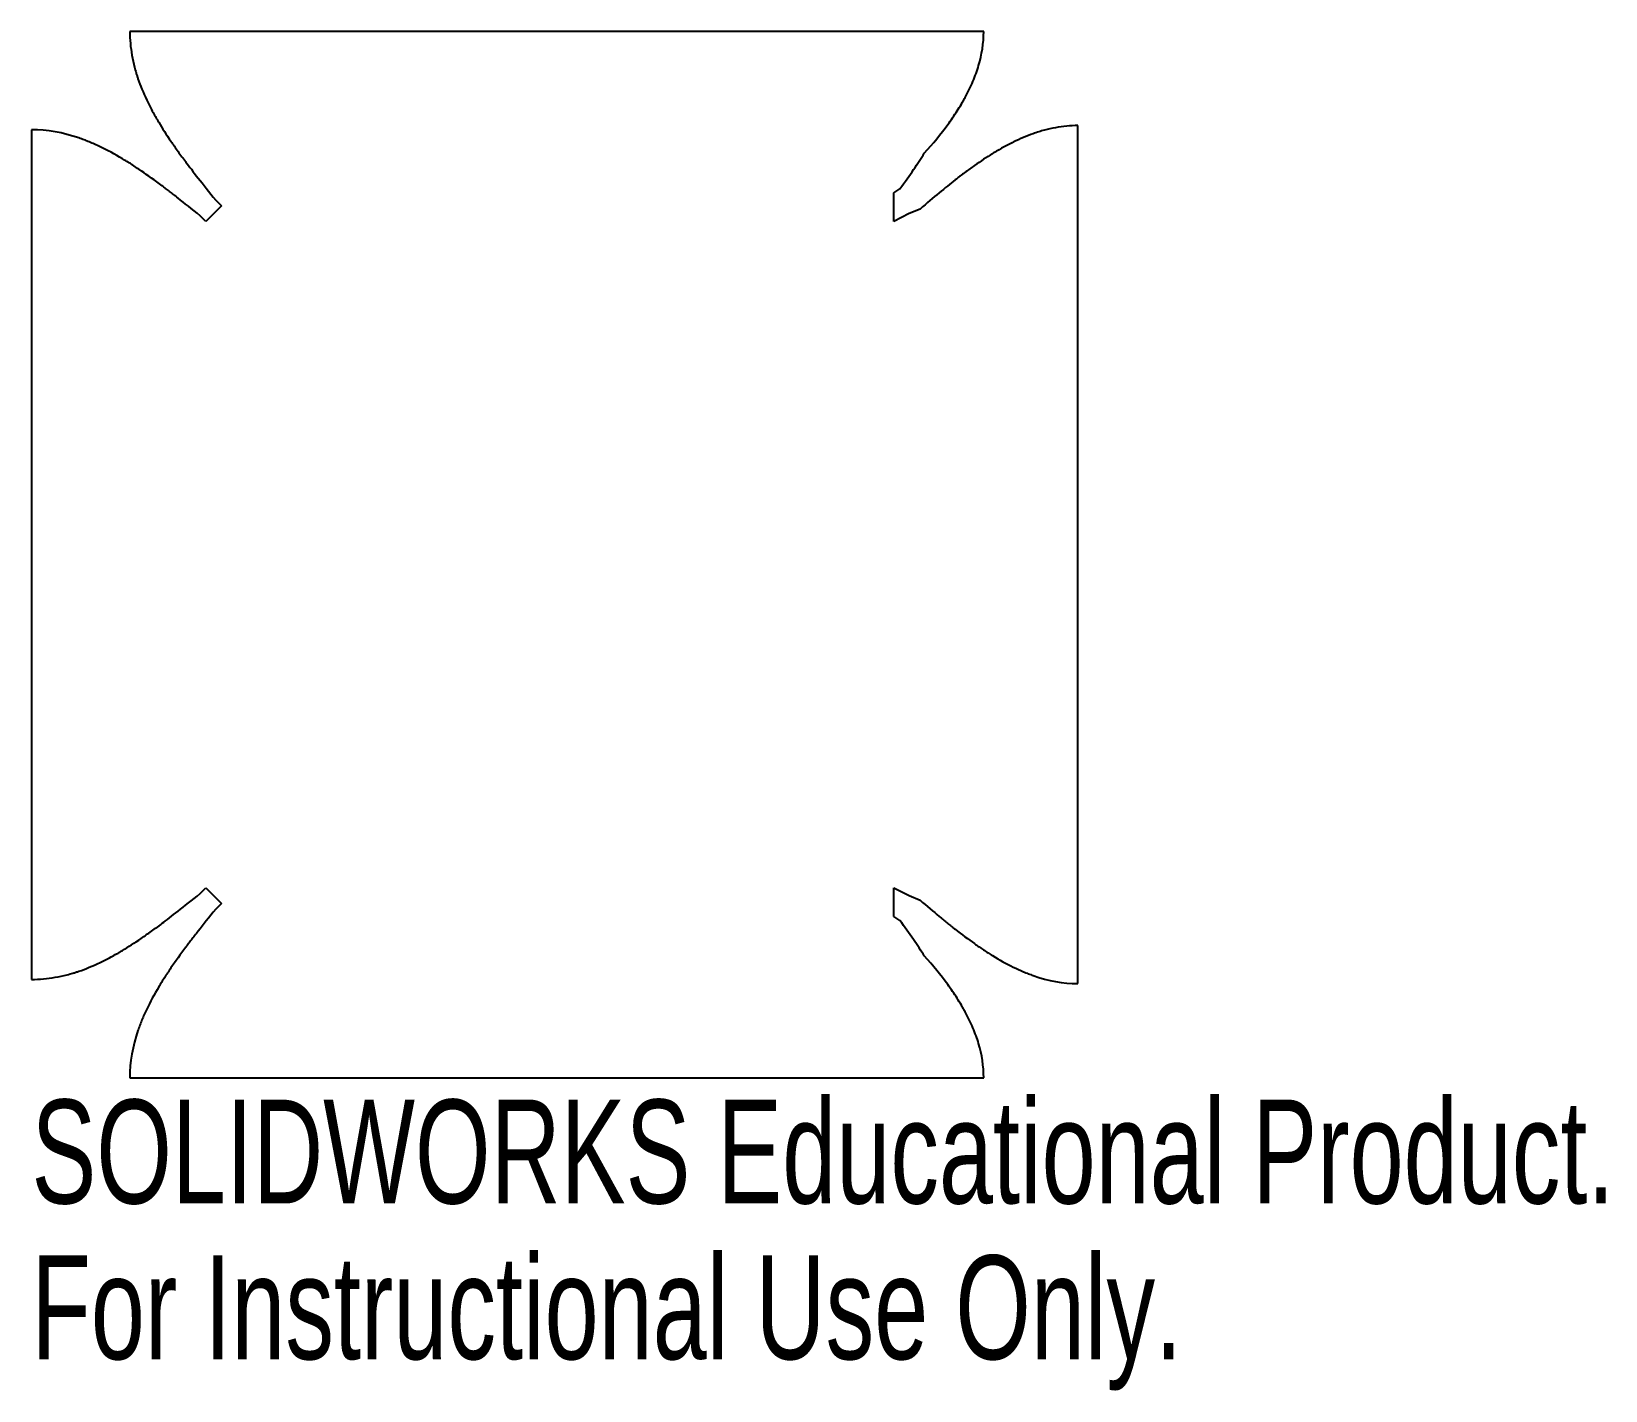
# Model space of a CAD drawing. Header units: millimetres. Extents: x 6.1 to 79.4, y 51.6 to 114.9.
import ezdxf

# ---------------------------------------------------------------- set-up
doc = ezdxf.new("R2010")
doc.units = ezdxf.units.MM
doc.styles.add('SLDTEXTSTYLE0', font='TXT', dxfattribs={"width": 0.7})

msp = doc.modelspace()

# ---------------------------------------------------------------- linework, layer by layer
at = {"color": 7, "linetype": 'Continuous', "lineweight": 25}
for p, q in [((50.472, 114.854), (10.721, 114.854)), ((6.146, 110.279), (6.146, 70.721)), ((54.854, 70.528), (54.854, 110.472)), ((14.721, 107), (14.985, 106.736)), ((46.279, 107), (46.288, 107.342)), ((46.279, 106.015), (46.279, 107)), ((46.288, 107.342), (46.57, 107.527)), ((14.264, 106.015), (14, 106.279)), ((14.985, 106.736), (14.264, 106.015)), ((47, 106.375), (46.279, 106.015)), ((47.505, 106.587), (47, 106.375)), ((14, 74.721), (14.264, 74.985)), ((14.264, 74.985), (14.985, 74.264)), ((46.279, 74), (46.279, 74.985)), ((46.279, 74.985), (47, 74.625)), ((14.985, 74.264), (14.721, 74)), ((47, 74.625), (47.505, 74.413)), ((46.288, 73.658), (46.279, 74)), ((46.57, 73.473), (46.288, 73.658)), ((10.721, 66.146), (50.472, 66.146))]:
    msp.add_line(p, q, dxfattribs=at)
for points, knots in [([(10.721, 114.854), (10.724, 114.484), (10.758, 114.115), (10.853, 113.564), (10.893, 113.381), (10.963, 113.106), (10.989, 113.015), (11.03, 112.878), (11.044, 112.832), (11.073, 112.741), (11.09, 112.69), (11.213, 112.33), (11.348, 112.001), (11.589, 111.494), (11.676, 111.323), (11.816, 111.064), (11.865, 110.977), (11.939, 110.845), (11.965, 110.801), (12.016, 110.713), (12.048, 110.659), (12.235, 110.348), (12.423, 110.054), (12.74, 109.591), (12.851, 109.432), (13.026, 109.188), (13.086, 109.106), (13.178, 108.981), (13.209, 108.939), (13.256, 108.875), (13.272, 108.854), (13.303, 108.812), (13.326, 108.781), (13.631, 108.375), (14.093, 107.785), (14.721, 107)], [0, 0, 0, 0, 0.125, 0.125, 0.1875, 0.1875, 0.21875, 0.21875, 0.234375, 0.234375, 0.25, 0.25, 0.375, 0.375, 0.4375, 0.4375, 0.46875, 0.46875, 0.484375, 0.484375, 0.5, 0.5, 0.625, 0.625, 0.6875, 0.6875, 0.71875, 0.71875, 0.734375, 0.734375, 0.742188, 0.742188, 0.75, 0.75, 1, 1, 1, 1]), ([(47.706, 109.183), (48.116, 109.639), (48.479, 110.084), (48.954, 110.734), (49.101, 110.947), (49.303, 111.263), (49.368, 111.368), (49.46, 111.524), (49.49, 111.576), (49.534, 111.653), (49.549, 111.679), (49.578, 111.73), (49.588, 111.75), (49.743, 112.035), (49.865, 112.285), (50.022, 112.655), (50.07, 112.778), (50.158, 113.022), (50.195, 113.135), (50.387, 113.781), (50.466, 114.311), (50.472, 114.854)], [0, 0, 0, 0, 0.25, 0.25, 0.375, 0.375, 0.4375, 0.4375, 0.46875, 0.46875, 0.484375, 0.484375, 0.5, 0.5, 0.625, 0.625, 0.6875, 0.6875, 0.75, 0.75, 1, 1, 1, 1]), ([(14, 106.279), (13.608, 106.592), (13.264, 106.865), (12.822, 107.211), (12.687, 107.317), (12.502, 107.459), (12.444, 107.504), (12.36, 107.567), (12.333, 107.587), (12.294, 107.617), (12.281, 107.627), (12.256, 107.646), (12.252, 107.649), (11.89, 107.921), (11.565, 108.154), (11.101, 108.471), (10.95, 108.571), (10.73, 108.712), (10.658, 108.758), (10.551, 108.824), (10.515, 108.846), (10.445, 108.889), (10.42, 108.905), (10.021, 109.143), (9.675, 109.33), (9.169, 109.571), (9.002, 109.645), (8.755, 109.747), (8.674, 109.779), (8.552, 109.825), (8.511, 109.84), (8.431, 109.869), (8.397, 109.881), (7.611, 110.149), (6.876, 110.276), (6.146, 110.279)], [0, 0, 0, 0, 0.125, 0.125, 0.1875, 0.1875, 0.21875, 0.21875, 0.234375, 0.234375, 0.242188, 0.242188, 0.25, 0.25, 0.375, 0.375, 0.4375, 0.4375, 0.46875, 0.46875, 0.484375, 0.484375, 0.5, 0.5, 0.625, 0.625, 0.6875, 0.6875, 0.71875, 0.71875, 0.734375, 0.734375, 0.75, 0.75, 1, 1, 1, 1]), ([(54.854, 110.472), (54.506, 110.469), (54.159, 110.436), (53.639, 110.342), (53.466, 110.303), (53.207, 110.234), (53.121, 110.209), (52.948, 110.156), (52.851, 110.123), (52.473, 109.99), (52.164, 109.858), (51.688, 109.625), (51.528, 109.541), (51.285, 109.406), (51.203, 109.36), (51.08, 109.288), (51.039, 109.263), (50.957, 109.214), (50.907, 109.184), (50.607, 108.999), (50.329, 108.815), (49.895, 108.509), (49.748, 108.402), (49.523, 108.235), (49.447, 108.178), (49.333, 108.09), (49.294, 108.061), (49.237, 108.016), (49.217, 108.001), (49.179, 107.971), (49.154, 107.952), (48.692, 107.591), (48.147, 107.14), (47.505, 106.587)], [0, 0, 0, 0, 0.125, 0.125, 0.1875, 0.1875, 0.21875, 0.21875, 0.25, 0.25, 0.375, 0.375, 0.4375, 0.4375, 0.46875, 0.46875, 0.484375, 0.484375, 0.5, 0.5, 0.625, 0.625, 0.6875, 0.6875, 0.71875, 0.71875, 0.734375, 0.734375, 0.742188, 0.742188, 0.75, 0.75, 1, 1, 1, 1]), ([(6.146, 70.721), (6.516, 70.724), (6.885, 70.758), (7.436, 70.853), (7.619, 70.893), (7.894, 70.963), (7.985, 70.989), (8.122, 71.03), (8.168, 71.044), (8.259, 71.073), (8.31, 71.09), (8.67, 71.213), (8.999, 71.348), (9.506, 71.589), (9.677, 71.676), (9.936, 71.816), (10.023, 71.865), (10.155, 71.939), (10.199, 71.965), (10.287, 72.016), (10.341, 72.048), (10.652, 72.235), (10.946, 72.423), (11.409, 72.74), (11.568, 72.851), (11.812, 73.026), (11.894, 73.086), (12.019, 73.178), (12.061, 73.209), (12.125, 73.256), (12.146, 73.272), (12.188, 73.303), (12.219, 73.326), (12.625, 73.631), (13.215, 74.093), (14, 74.721)], [0, 0, 0, 0, 0.125, 0.125, 0.1875, 0.1875, 0.21875, 0.21875, 0.234375, 0.234375, 0.25, 0.25, 0.375, 0.375, 0.4375, 0.4375, 0.46875, 0.46875, 0.484375, 0.484375, 0.5, 0.5, 0.625, 0.625, 0.6875, 0.6875, 0.71875, 0.71875, 0.734375, 0.734375, 0.742188, 0.742188, 0.75, 0.75, 1, 1, 1, 1]), ([(47.505, 74.413), (47.828, 74.135), (48.125, 73.884), (48.534, 73.545), (48.664, 73.439), (48.849, 73.289), (48.91, 73.241), (48.998, 73.171), (49.027, 73.148), (49.069, 73.114), (49.084, 73.103), (49.112, 73.081), (49.12, 73.074), (49.451, 72.816), (49.751, 72.593), (50.184, 72.287), (50.326, 72.19), (50.534, 72.052), (50.603, 72.008), (50.705, 71.942), (50.739, 71.921), (50.807, 71.878), (50.832, 71.862), (51.205, 71.633), (51.529, 71.453), (52.005, 71.22), (52.161, 71.148), (52.394, 71.05), (52.471, 71.018), (52.585, 70.973), (52.624, 70.959), (52.7, 70.931), (52.732, 70.919), (53.471, 70.657), (54.164, 70.532), (54.854, 70.528)], [0, 0, 0, 0, 0.125, 0.125, 0.1875, 0.1875, 0.21875, 0.21875, 0.234375, 0.234375, 0.242188, 0.242188, 0.25, 0.25, 0.375, 0.375, 0.4375, 0.4375, 0.46875, 0.46875, 0.484375, 0.484375, 0.5, 0.5, 0.625, 0.625, 0.6875, 0.6875, 0.71875, 0.71875, 0.734375, 0.734375, 0.75, 0.75, 1, 1, 1, 1]), ([(14.721, 74), (14.408, 73.608), (14.135, 73.264), (13.789, 72.822), (13.683, 72.687), (13.541, 72.502), (13.496, 72.444), (13.433, 72.36), (13.413, 72.333), (13.383, 72.294), (13.373, 72.281), (13.354, 72.256), (13.351, 72.252), (13.079, 71.89), (12.846, 71.565), (12.529, 71.101), (12.429, 70.95), (12.288, 70.73), (12.242, 70.658), (12.176, 70.551), (12.154, 70.515), (12.111, 70.445), (12.095, 70.42), (11.857, 70.021), (11.67, 69.675), (11.429, 69.169), (11.355, 69.002), (11.253, 68.755), (11.221, 68.674), (11.175, 68.552), (11.16, 68.511), (11.131, 68.431), (11.119, 68.397), (10.851, 67.611), (10.724, 66.876), (10.721, 66.146)], [0, 0, 0, 0, 0.125, 0.125, 0.1875, 0.1875, 0.21875, 0.21875, 0.234375, 0.234375, 0.242188, 0.242188, 0.25, 0.25, 0.375, 0.375, 0.4375, 0.4375, 0.46875, 0.46875, 0.484375, 0.484375, 0.5, 0.5, 0.625, 0.625, 0.6875, 0.6875, 0.71875, 0.71875, 0.734375, 0.734375, 0.75, 0.75, 1, 1, 1, 1]), ([(50.472, 66.146), (50.467, 66.687), (50.387, 67.217), (50.195, 67.865), (50.158, 67.977), (50.07, 68.221), (50.022, 68.344), (49.865, 68.715), (49.744, 68.965), (49.588, 69.25), (49.578, 69.27), (49.549, 69.321), (49.534, 69.347), (49.49, 69.425), (49.46, 69.477), (49.367, 69.633), (49.303, 69.738), (49.1, 70.054), (48.953, 70.268), (48.478, 70.918), (48.116, 71.362), (47.706, 71.817)], [0, 0, 0, 0, 0.2499999, 0.2499999, 0.3124999, 0.3124999, 0.3749998, 0.3749998, 0.4999998, 0.4999998, 0.5156248, 0.5156248, 0.5312498, 0.5312498, 0.5624998, 0.5624998, 0.6249997, 0.6249997, 0.7499997, 0.7499997, 0.9999996, 0.9999996, 0.9999996, 0.9999996])]:
    msp.add_open_spline(points, degree=3, knots=knots, dxfattribs=at)
for points in [[(46.57, 107.527), (47.038, 108.172), (47.417, 108.725), (47.706, 109.183)], [(47.706, 71.817), (47.405, 72.291), (47.026, 72.843), (46.57, 73.473)]]:
    msp.add_open_spline(points, degree=3, dxfattribs=at)

# ---------------------------------------------------------------- texts
at = {"color": 7, "linetype": 'Continuous', "char_height": 4.83362, "attachment_point": 1, "style": 'SLDTEXTSTYLE0'}
for s, insert in [('SOLIDWORKS Educational Product.', (6.146, 65.126)), ('For Instructional Use Only.', (6.146, 57.876))]:
    msp.add_mtext(s, dxfattribs=dict(at, insert=insert))

doc.saveas('drawing.dxf')
